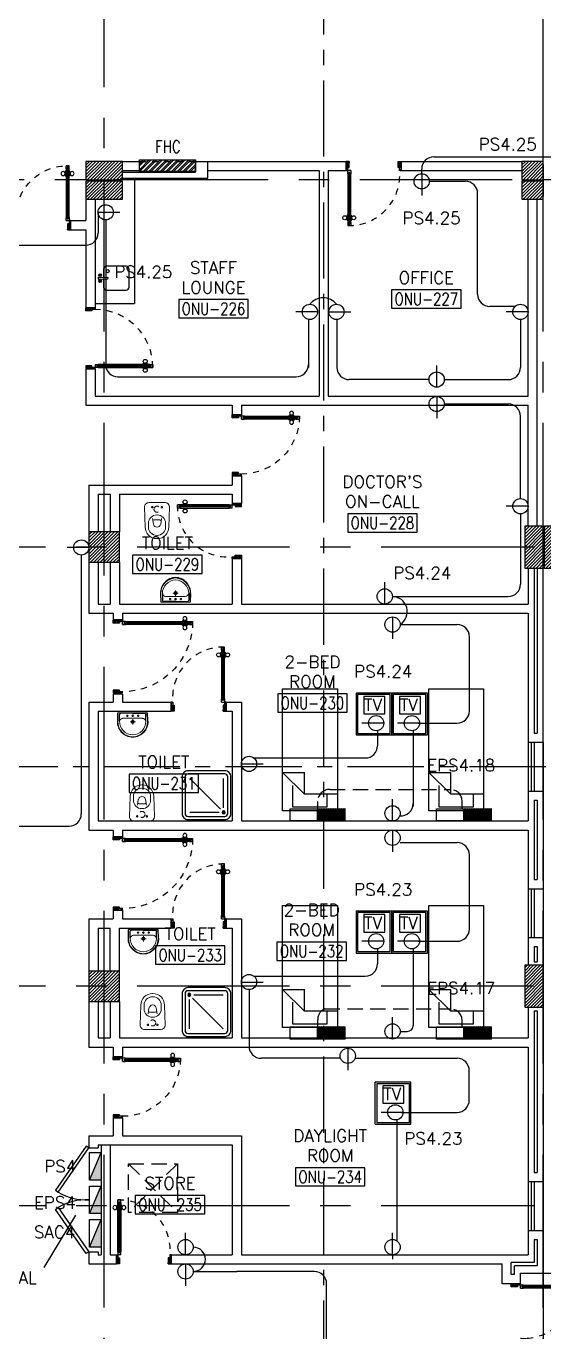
# Model space of a CAD drawing. Extents: x 0 to 93, y -1.5 to 78.
# Drawn here: x 31.95 to 40.44, y 14.14 to 35.54 of the extents above; entities that cross this region are included whole.
import ezdxf
from ezdxf.enums import TextEntityAlignment as Align

# ---------------------------------------------------------------- set-up
doc = ezdxf.new("R2010")
doc.units = 0
doc.header["$MEASUREMENT"] = 0
for name, pattern in [('CENTER', [2, 1.25, -0.25, 0.25, -0.25]), ('CENTERX2', [4, 2.5, -0.5, 0.5, -0.5]), ('DASHED', [0.75, 0.5, -0.25]), ('HIDDEN', [0.375, 0.25, -0.125]), ('HIDDEN2', [0.1875, 0.125, -0.0625])]:
    doc.linetypes.add(name, pattern=pattern)
doc.layers.get('0').update_dxf_attribs({"color": 11, "linetype": 'CONTINUOUS'})
for name, color, linetype in [('AXES', 11, 'CENTERX2'), ('AXES1', 11, 'CENTER'), ('COL', 11, 'CONTINUOUS'), ('DOOR', 11, 'CONTINUOUS'), ('E-CLINE', 4, 'CONTINUOUS'), ('E-HLINE', 4, 'HIDDEN'), ('E-PANELBX', 3, 'CONTINUOUS'), ('E-SOCKETS', 4, 'CONTINUOUS'), ('E-TEXT', 4, 'CONTINUOUS'), ('EJ', 11, 'CONTINUOUS'), ('FHC', 11, 'CONTINUOUS'), ('FIX', 11, 'CONTINUOUS'), ('FUR', 11, 'CONTINUOUS'), ('HAT', 11, 'CONTINUOUS'), ('INSUL', 11, 'CONTINUOUS'), ('ME-FIX', 11, 'CONTINUOUS'), ('RM-BOX', 11, 'CONTINUOUS'), ('RM-NAME', 11, 'CONTINUOUS'), ('RM-NO', 11, 'CONTINUOUS'), ('ROOF', 11, 'CONTINUOUS'), ('SHAFT', 11, 'CONTINUOUS'), ('WALL', 11, 'CONTINUOUS'), ('WIN', 11, 'CONTINUOUS')]:
    doc.layers.add(name, color=color, linetype=linetype)
doc.styles.add('ROMANS', font='ROMANS.shx', dxfattribs={"width": 0.6})

# ---------------------------------------------------------------- blocks, each defined once
blk = doc.blocks.new('D1000')
at = {"layer": 'DOOR', "color": 7, "linetype": 'ByBlock'}
for p, q in [((0, 0), (-150, 0)), ((-150, 0), (-150, -25)), ((-150, 0), (0, 0)), ((0, -50), (-114, 0)), ((0, -50), (-40, 0)), ((0, -50), (0, 0)), ((-1050, -25), (-1100, -25)), ((-1100, -75), (-1100, -25)), ((-1100, -25), (-1100, -75)), ((-1050, -75), (-1100, -75)), ((-1050, -42), (-1070, -42)), ((-1070, -42), (-1070, -58)), ((-1050, -58), (-1070, -58)), ((-1050, -25), (-1050, -42)), ((-1050, -58), (-1050, -75)), ((-928, -18), (-1018, -18)), ((-1018, -25), (-1018, -18)), ((-1018, -75), (-1018, -82)), ((-928, -82), (-1018, -82)), ((-1005, -9), (-940, -9)), ((-1005, -18), (-1005, -9)), ((-1005, -18), (-940, -18)), ((-1005, -82), (-940, -82)), ((-1005, -82), (-1005, -91)), ((-1005, -91), (-940, -91)), ((-940, -18), (-940, -9)), ((-940, -82), (-940, -91)), ((-928, -25), (-928, -18)), ((-928, -75), (-928, -82)), ((-200, -42), (-200, -25)), ((-200, -25), (-150, -25)), ((-180, -42), (-200, -42)), ((-200, -75), (-200, -58)), ((-200, -58), (-180, -58)), ((-150, -75), (-200, -75)), ((-180, -58), (-180, -42)), ((-150, -75), (-150, -25)), ((-150, -25), (-100, -25)), ((-100, -25), (-100, -50)), ((0, -50), (-100, -37)), ((-100, -50), (0, -50)), ((-150, -975), (-100, -975)), ((-150, -1000), (-150, -975)), ((-150, -1000), (0, -1000)), ((0, -1000), (-150, -1000)), ((0, -950), (-114, -1000)), ((-100, -975), (-100, -950)), ((0, -950), (-100, -963)), ((-100, -950), (0, -950)), ((0, -950), (-40, -1000)), ((0, -950), (0, -1000))]:
    blk.add_line(p, q, dxfattribs=at)
at = {"layer": 'DOOR', "linetype": 'ByBlock'}
for p, q in [((-200, -25), (-1050, -25)), ((-200, -42), (-1050, -42)), ((-200, -58), (-1050, -58)), ((-1050, -75), (-200, -75))]:
    blk.add_line(p, q, dxfattribs=at)
at = {"layer": 'DOOR', "color": 7, "linetype": 'ByBlock'}
for centre in [(-973, 23), (-973, -124)]:
    blk.add_circle(centre, 32.4, dxfattribs=at)
for centre, radius, start, end in [((0, -50), 134, 158.1598, 169.28), ((0, -50), 74.4, 137.7764, 180), ((0, -50), 54.4, 113.2074, 180), ((0, -50), 154, 161.1053, 166.2858), ((0, -50), 114, 154.0838, 167.3774), ((0, -50), 94.4, 148.0182, 180), ((0, -50), 34.4, 90, 180), ((0, -50), 14.4, 90, 180), ((0, -950), 154, 193.7142, 198.8947), ((0, -950), 134, 190.72, 201.8402), ((0, -950), 94.4, 180, 211.9818), ((0, -950), 74.4, 180, 222.2236), ((0, -950), 54.4, 180, 246.7926), ((0, -950), 34.4, 180, 270), ((0, -950), 14.4, 180, 270)]:
    blk.add_arc(centre, radius, start, end, dxfattribs=at)
at = {"layer": 'DOOR', "linetype": 'HIDDEN', "ltscale": 0.5}
blk.add_arc((-149, -24), 951, 180.0434, 269.9667, dxfattribs=at)
blk = doc.blocks.new('WC1')
at = {"layer": 'FIX', "lineweight": 20}
for p, q in [((-727, 5), (-727, -5)), ((-674, 5), (-674, -5)), ((-534, 24), (-540, 0)), ((-540, 0), (-534, -24)), ((-210, 204), (-538, 194)), ((-475, 141), (-538, 141)), ((-395, 76), (-490, 60)), ((-339, 5), (-339, -5)), ((-137, 0), (-137, 131)), ((-137, -131), (-137, 0)), ((-538, -141), (-475, -141)), ((-538, -194), (-210, -204)), ((-490, -60), (-395, -76)), ((-213, -204), (-210, -204))]:
    blk.add_line(p, q, dxfattribs=at)
at = {"layer": 'FIX', "linetype": 'Continuous', "lineweight": 20}
blk.add_line((-420, -47), (-420, 45), dxfattribs=at)
at = {"layer": 'FIX', "linetype": 'HIDDEN2', "lineweight": 20, "ltscale": 0.3}
blk.add_circle((-245, 0), 49.8, dxfattribs=at)
at = {"layer": 'FIX', "linetype": 'HIDDEN', "lineweight": 20, "ltscale": 0.05}
for centre in [(-213, 78), (-213, -77)]:
    blk.add_circle(centre, 11.6, dxfattribs=at)
at = {"layer": 'FIX', "lineweight": 20}
for centre, radius, start, end in [((-538, 5), 189, 90, 180), ((-538, 5), 136, 90, 180), ((-473, -7), 68.2, 128.9242, 152.8468), ((-464, -18), 82, 108.496, 128.9242), ((-475, 5), 136, 360, 90), ((-210, 131), 73, 360, 90), ((-538, -5), 189, 180, 270), ((-538, -5), 136, 180, 270), ((-473, 7), 68.2, 207.1532, 231.0758), ((-464, 18), 82, 231.0758, 251.504), ((-475, -5), 136, 270, 0), ((-210, -131), 73, 270, 0)]:
    blk.add_arc(centre, radius, start, end, dxfattribs=at)
at = {"layer": 'FIX', "linetype": 'Continuous', "lineweight": 20}
for centre, start, end in [((-443, 46), 357.6662, 91.6121), ((-442, -46), 268.3879, 2.3338)]:
    blk.add_arc(centre, 22.3, start, end, dxfattribs=at)
blk = doc.blocks.new('LAV1')
at = {"layer": 'FIX', "linetype": 'DASHED', "lineweight": 20, "ltscale": 0.05}
for p, q in [((0, 170), (0, 270)), ((0, 170), (0, 270)), ((50, 220), (-50, 220))]:
    blk.add_line(p, q, dxfattribs=at)
at = {"layer": 'FIX', "linetype": 'ByBlock', "ltscale": 0.3}
for p, q in [((-280, 210), (-275, 50)), ((-245, 210), (-245, 85)), ((0, 60), (-220, 60)), ((0, 60), (220, 60)), ((245, 210), (245, 85)), ((280, 210), (275, 50))]:
    blk.add_line(p, q, dxfattribs=at)
at = {"layer": 'FIX', "linetype": 'Continuous', "lineweight": 20}
for p, q in [((-275, 210), (-275, 50)), ((0, 50), (-275, 50)), ((0, 50), (-252, 50)), ((0, 155), (-181, 155)), ((0, 155), (181, 155)), ((0, 50), (275, 50)), ((0, 50), (252, 50)), ((275, 210), (275, 50))]:
    blk.add_line(p, q, dxfattribs=at)
at = {"layer": 'FIX', "lineweight": 20}
for p, q in [((16, 107), (-15, 107)), ((0, 92), (0, 123))]:
    blk.add_line(p, q, dxfattribs=at)
for centre, radius in [((0, 220), 29.5), ((0, 220), 22.5), ((0, 107), 15.5)]:
    blk.add_circle(centre, radius, dxfattribs=at)
at = {"layer": 'FIX', "linetype": 'HIDDEN', "lineweight": 20, "ltscale": 0.05}
for centre in [(-100, 107), (100, 107)]:
    blk.add_circle(centre, 12.4, dxfattribs=at)
at = {"layer": 'FIX', "linetype": 'ByBlock', "ltscale": 0.3}
for centre, radius, start, end in [((7, 220), 287, 91.3776, 182.0064), ((-7, 220), 287, 357.9936, 88.6224), ((-220, 85), 24.9, 179.7021, 269.9486), ((220, 85), 24.9, 270.0514, 0.2979)]:
    blk.add_arc(centre, radius, start, end, dxfattribs=at)
at = {"layer": 'FIX', "linetype": 'Continuous', "lineweight": 20}
for centre, radius, start, end in [((8, 217), 283, 91.6988, 181.351), ((-8, 217), 283, 358.649, 88.3012), ((8, 212), 253, 91.7328, 180.4884), ((-8, 212), 253, 359.5116, 88.2672), ((-179, 222), 66.9, 190.2006, 268.0786), ((179, 222), 66.9, 271.9214, 349.7994)]:
    blk.add_arc(centre, radius, start, end, dxfattribs=at)
blk = doc.blocks.new('SHR1')
at = {"layer": 'FIX'}
for p, q in [((-196, 196), (-700, 700)), ((-143, 218), (-143, 700)), ((-218, 143), (-700, 143))]:
    blk.add_line(p, q, dxfattribs=at)
for points in [[(-825, 125), (-825, 725, -0.414214), (-725, 825), (-125, 825, -0.414214), (-25, 725), (-25, 125, -0.414214), (-125, 25), (-725, 25, -0.414214)], [(-775, 125), (-775, 725, -0.414214), (-725, 775), (-125, 775, -0.414214), (-75, 725), (-75, 125, -0.414214), (-125, 75), (-725, 75, -0.414214)]]:
    blk.add_lwpolyline(points, format="xyb", close=True, dxfattribs=at)
for radius in [25, 15]:
    blk.add_circle((-143, 143), radius, dxfattribs=at)
blk = doc.blocks.new('C11')
at = {"layer": 'HAT'}
h = blk.add_hatch(dxfattribs=at)
h.set_pattern_fill('ANSI31', color=256, scale=300, style=0)
h.set_pattern_definition([(45, (-248556.182, -75061.005), (-26.5165043, 26.5165043), [])])
h.paths.add_polyline_path([(300, 700), (0, 700), (0, 350), (300, 350)])
h.paths.add_polyline_path([(300, 350), (0, 350), (0, 0), (300, 0)])
at = {"layer": 'COL'}
blk.add_lwpolyline([(300, 700), (300, 0), (0, 0), (0, 700)], close=True, dxfattribs=at)
blk = doc.blocks.new('C11D')
at = {"layer": 'COL', "linetype": 'ByBlock'}
for p in [(-320, 0), (0, 0)]:
    blk.add_blockref('C11', p, dxfattribs=at)
blk = doc.blocks.new('C7')
at = {"layer": 'HAT'}
h = blk.add_hatch(dxfattribs=at)
h.set_pattern_fill('ANSI31', color=256, scale=300, style=0)
h.set_pattern_definition([(45, (-248876.182, -51411.005), (-26.5165043, 26.5165043), [])])
h.paths.add_polyline_path([(350, 300), (250, 300), (0, 300), (0, 0), (350, 0)])
at = {"layer": 'COL'}
blk.add_lwpolyline([(0, 300), (0, 0), (350, 0), (350, 300)], close=True, dxfattribs=at)
blk = doc.blocks.new('C5')
at = {"layer": 'HAT', "linetype": 'ByBlock'}
h = blk.add_hatch(dxfattribs=at)
h.set_pattern_fill('ANSI31', color=256, scale=300, style=0)
h.set_pattern_definition([(45, (-223356.182, -51411.005), (-26.516504, 26.516504), [])])
h.paths.add_polyline_path([(300, 300), (0, 300), (0, 0), (300, 0)])
h.paths.add_polyline_path([(600, 300), (300, 300), (300, 0), (600, 0)])
at = {"layer": 'COL'}
blk.add_lwpolyline([(600, 300), (0, 300), (0, 0), (600, 0)], close=True, dxfattribs=at)
blk = doc.blocks.new('RM1')
at = {"layer": 'RM-BOX'}
blk.add_lwpolyline([(570, -200), (-570, -200), (-570, -500), (570, -500)], close=True, dxfattribs=at)
at = {"layer": 'RM-NAME', "style": 'ROMANS'}
for tag, p in [('ROOMNAME1', (0, 324)), ('ROOMNAME2', (0, 0))]:
    blk.add_attdef(tag, text='', height=200, dxfattribs=at).set_placement(p, align=Align.MIDDLE)
at = {"layer": 'RM-NO', "style": 'ROMANS', "width": 0.8}
blk.add_attdef('ROOMNO', text='', height=200, dxfattribs=at).set_placement((0, -350), align=Align.MIDDLE)
blk = doc.blocks.new('DOOR90')
at = {"layer": 'DOOR', "linetype": 'ByBlock'}
for p, q in [((0, 0), (-150, 0)), ((-200, -25), (-1000, -25)), ((-200, -42), (-1000, -42)), ((-200, -58), (-1000, -58)), ((-1000, -75), (-200, -75))]:
    blk.add_line(p, q, dxfattribs=at)
at = {"layer": 'DOOR', "color": 0, "linetype": 'ByBlock'}
for p, q in [((-150, 0), (-150, -25)), ((-150, 0), (0, 0)), ((0, -50), (0, 0)), ((-1050, -25), (-1050, -75)), ((-1050, -75), (-1050, -25)), ((-1000, -25), (-1050, -25)), ((-1000, -75), (-1050, -75)), ((-1020, -42), (-1020, -58)), ((-1000, -42), (-1020, -42)), ((-1000, -58), (-1020, -58)), ((-1000, -25), (-1000, -42)), ((-1000, -58), (-1000, -75)), ((-968, -25), (-968, -18)), ((-878, -18), (-968, -18)), ((-968, -75), (-968, -82)), ((-878, -82), (-968, -82)), ((-955, -18), (-955, -9)), ((-955, -9), (-890, -9)), ((-955, -18), (-890, -18)), ((-955, -82), (-955, -91)), ((-955, -82), (-890, -82)), ((-955, -91), (-890, -91)), ((-890, -18), (-890, -9)), ((-890, -82), (-890, -91)), ((-878, -25), (-878, -18)), ((-878, -75), (-878, -82)), ((-200, -42), (-200, -25)), ((-200, -25), (-150, -25)), ((-180, -42), (-200, -42)), ((-200, -75), (-200, -58)), ((-200, -58), (-180, -58)), ((-150, -75), (-200, -75)), ((-180, -58), (-180, -42)), ((-150, -75), (-150, -25)), ((-150, -25), (-100, -25)), ((-100, -25), (-100, -50)), ((-100, -50), (0, -50)), ((-100, -850), (0, -850)), ((-100, -875), (-100, -850)), ((0, -850), (0, -900)), ((-150, -900), (-150, -875)), ((-150, -875), (-100, -875)), ((0, -900), (-150, -900)), ((-150, -900), (0, -900))]:
    blk.add_line(p, q, dxfattribs=at)
at = {"layer": 'DOOR', "color": 9, "linetype": 'ByBlock'}
for p, q in [((0, -50), (-114, 0)), ((0, -50), (-40, 0)), ((0, -50), (-100, -37)), ((0, -850), (-114, -900)), ((0, -850), (-100, -863)), ((0, -850), (-40, -900))]:
    blk.add_line(p, q, dxfattribs=at)
at = {"layer": 'DOOR', "color": 0, "linetype": 'ByBlock'}
for centre in [(-923, 24), (-923, -124)]:
    blk.add_circle(centre, 32.4, dxfattribs=at)
at = {"layer": 'DOOR', "color": 9, "linetype": 'ByBlock'}
for centre, radius, start, end in [((0, -50), 74.4, 137.7764, 180), ((0, -50), 54.4, 113.2074, 180), ((0, -50), 154, 161.1053, 166.2858), ((0, -50), 134, 158.1598, 169.28), ((0, -50), 114, 154.0838, 167.3774), ((0, -50), 94.4, 148.0182, 180), ((0, -50), 34.4, 90, 180), ((0, -50), 14.4, 90, 180), ((0, -850), 94.4, 180, 211.9818), ((0, -850), 74.4, 180, 222.2236), ((0, -850), 54.4, 180, 246.7926), ((0, -850), 34.4, 180, 270), ((0, -850), 14.4, 180, 270), ((0, -850), 154, 193.7142, 198.8947), ((0, -850), 134, 190.72, 201.8402)]:
    blk.add_arc(centre, radius, start, end, dxfattribs=at)
at = {"layer": 'DOOR', "linetype": 'HIDDEN', "ltscale": 0.5}
blk.add_arc((-222, -50), 828, 178.2701, 275.003, dxfattribs=at)
blk = doc.blocks.new('AH20A')
at = {"layer": 'FUR'}
for p, q in [((0, 0.5), (0, -0.5)), ((1, 0.5), (0, 0.5)), ((0.136, 0.5), (0.136, -0.099)), ((1, -0.5), (1, 0.5)), ((0.136, 0.311), (0.028, 0.311)), ((0.028, 0.311), (0.028, -0.309)), ((0.136, -0.099), (0.313, -0.5)), ((0.136, -0.099), (0.313, -0.099)), ((0.313, -0.5), (0.313, -0.099)), ((0.028, -0.309), (0.208, -0.309)), ((0, -0.5), (1, -0.5))]:
    blk.add_line(p, q, dxfattribs=at)
blk = doc.blocks.new('DOOR100')
at = {"layer": 'DOOR', "color": 0, "linetype": 'ByBlock'}
for p, q in [((-76, 1251), (-76, 1301)), ((-76, 1301), (-26, 1301)), ((-26, 1301), (-76, 1301)), ((-26, 1251), (-26, 1301)), ((-92, 1206), (-92, 1141)), ((-83, 1206), (-92, 1206)), ((-83, 1141), (-92, 1141)), ((-83, 1129), (-83, 1219)), ((-76, 1219), (-83, 1219)), ((-83, 1206), (-83, 1141)), ((-76, 1129), (-83, 1129)), ((-59, 1251), (-76, 1251)), ((-59, 1251), (-59, 1271)), ((-43, 1271), (-59, 1271)), ((-43, 1251), (-43, 1271)), ((-26, 1251), (-43, 1251)), ((-26, 1219), (-19, 1219)), ((-26, 1129), (-19, 1129)), ((-19, 1129), (-19, 1219)), ((-19, 1206), (-19, 1141)), ((-19, 1206), (-10, 1206)), ((-19, 1141), (-10, 1141)), ((-10, 1206), (-10, 1141)), ((-1201, 0), (-1201, 150)), ((-1201, 150), (-1176, 150)), ((-1201, 150), (-1201, 0)), ((-1151, 0), (-1201, 0)), ((-1176, 150), (-1176, 100)), ((-1176, 100), (-1151, 100)), ((-1151, 100), (-1151, 0)), ((-76, 200), (-59, 200)), ((-76, 150), (-76, 200)), ((-76, 150), (-26, 150)), ((-59, 200), (-59, 180)), ((-59, 180), (-43, 180)), ((-51, 100), (-51, 0)), ((-26, 100), (-51, 100)), ((-51, 0), (-1, 0)), ((-43, 200), (-26, 200)), ((-43, 180), (-43, 200)), ((-26, 200), (-26, 150)), ((-1, 150), (-26, 150)), ((-26, 150), (-26, 100)), ((-1, 150), (-1, 0))]:
    blk.add_line(p, q, dxfattribs=at)
at = {"layer": 'DOOR', "linetype": 'ByBlock'}
for p, q in [((-76, 1251), (-76, 200)), ((-59, 200), (-59, 1251)), ((-43, 200), (-43, 1251)), ((-26, 200), (-26, 1251))]:
    blk.add_line(p, q, dxfattribs=at)
at = {"layer": 'DOOR', "color": 9, "linetype": 'ByBlock'}
for p, q in [((-1151, 0), (-1201, 114)), ((-1151, 0), (-1201, 40)), ((-1151, 0), (-1164, 100)), ((-51, 0), (-1, 114)), ((-51, 0), (-38, 100)), ((-51, 0), (-1, 40))]:
    blk.add_line(p, q, dxfattribs=at)
at = {"layer": 'DOOR', "color": 0, "linetype": 'ByBlock'}
for centre in [(-125, 1174), (22, 1174)]:
    blk.add_circle(centre, 32.4, dxfattribs=at)
at = {"layer": 'DOOR', "linetype": 'HIDDEN', "ltscale": 0.5}
blk.add_arc((-27, 152), 1149, 89.961, 180.0931, dxfattribs=at)
at = {"layer": 'DOOR', "color": 9, "linetype": 'ByBlock'}
for centre, radius, start, end in [((-1151, 0), 154, 103.7142, 108.8947), ((-1151, 0), 134, 100.72, 111.8402), ((-1151, 0), 94.4, 90, 121.9818), ((-1151, 0), 74.4, 90, 132.2236), ((-1151, 0), 54.4, 90, 156.7926), ((-1151, 0), 34.4, 90, 180), ((-1151, 0), 14.4, 90, 180), ((-51, 0), 94.4, 58.0182, 90), ((-51, 0), 74.4, 47.7764, 90), ((-51, 0), 54.4, 23.2074, 90), ((-51, 0), 34.4, 0, 90), ((-51, 0), 14.4, 0, 90), ((-51, 0), 134, 68.1598, 79.28), ((-51, 0), 114, 64.0838, 77.3774), ((-51, 0), 154, 71.1053, 76.2858)]:
    blk.add_arc(centre, radius, start, end, dxfattribs=at)
blk = doc.blocks.new('A$C272A55A0')
at = {"layer": 'DOOR', "color": 0, "linetype": 'ByBlock'}
for p, q in [((0, 900), (0, 1050)), ((50, 1050), (0, 1050)), ((0, 900), (25, 900)), ((25, 950), (50, 950)), ((25, 900), (25, 950)), ((75, 900), (25, 900)), ((25, 850), (25, 900)), ((58, 870), (42, 870)), ((42, 870), (42, 850)), ((50, 950), (50, 1050)), ((58, 850), (58, 870)), ((75, 900), (75, 850)), ((1725, 900), (1775, 900)), ((1725, 900), (1725, 850)), ((1742, 870), (1758, 870)), ((1742, 850), (1742, 870)), ((1750, 950), (1750, 1050)), ((1750, 1050), (1800, 1050)), ((1775, 950), (1750, 950)), ((1758, 870), (1758, 850)), ((1775, 900), (1775, 950)), ((1800, 900), (1775, 900)), ((1775, 850), (1775, 900)), ((1800, 1050), (1800, 900)), ((42, 850), (25, 850)), ((75, 850), (58, 850)), ((1725, 850), (1742, 850)), ((1758, 850), (1775, 850)), ((25, 50), (42, 50)), ((25, 50), (25, 0)), ((25, 0), (75, 0)), ((75, 0), (25, 0)), ((42, 50), (42, 30)), ((42, 30), (58, 30)), ((58, 50), (75, 50)), ((58, 50), (58, 30)), ((75, 50), (75, 0)), ((1718, 160), (1709, 160)), ((1709, 95), (1709, 160)), ((1718, 95), (1709, 95)), ((1725, 173), (1718, 173)), ((1718, 173), (1718, 83)), ((1718, 95), (1718, 160)), ((1725, 83), (1718, 83)), ((1742, 50), (1725, 50)), ((1725, 50), (1725, 0)), ((1775, 0), (1725, 0)), ((1725, 0), (1775, 0)), ((1742, 50), (1742, 30)), ((1758, 30), (1742, 30)), ((1775, 50), (1758, 50)), ((1758, 50), (1758, 30)), ((1775, 173), (1782, 173)), ((1775, 83), (1782, 83)), ((1775, 50), (1775, 0)), ((1782, 173), (1782, 83)), ((1782, 160), (1791, 160)), ((1782, 95), (1782, 160)), ((1782, 95), (1791, 95)), ((1791, 95), (1791, 160))]:
    blk.add_line(p, q, dxfattribs=at)
at = {"layer": 'DOOR', "color": 9, "linetype": 'ByBlock'}
for p, q in [((50, 1050), (0, 1010)), ((50, 1050), (0, 937)), ((50, 1050), (37, 950)), ((1750, 1050), (1800, 1010)), ((1750, 1050), (1800, 937)), ((1750, 1050), (1763, 950))]:
    blk.add_line(p, q, dxfattribs=at)
at = {"layer": 'DOOR', "linetype": 'ByBlock'}
for p, q in [((25, 850), (25, 50)), ((42, 850), (42, 50)), ((58, 850), (58, 50)), ((75, 50), (75, 850)), ((1725, 50), (1725, 850)), ((1742, 850), (1742, 50)), ((1758, 850), (1758, 50)), ((1775, 850), (1775, 50))]:
    blk.add_line(p, q, dxfattribs=at)
at = {"layer": 'DOOR', "color": 0, "linetype": 'ByBlock'}
for centre in [(1676, 128), (1824, 128)]:
    blk.add_circle(centre, 32.4, dxfattribs=at)
at = {"layer": 'DOOR', "color": 9, "linetype": 'ByBlock'}
for centre, radius, start, end in [((50, 1050), 54.4, 203.2074, 270), ((50, 1050), 74.4, 227.7764, 270), ((50, 1050), 94.4, 238.0182, 270), ((50, 1050), 114, 244.0838, 257.3774), ((50, 1050), 134, 248.1598, 259.28), ((50, 1050), 154, 251.1053, 256.2858), ((50, 1050), 34.4, 180, 270), ((50, 1050), 14.4, 180, 270), ((1750, 1050), 14.4, 270, 0), ((1750, 1050), 34.4, 270, 0), ((1750, 1050), 54.4, 270, 336.7926), ((1750, 1050), 74.4, 270, 312.2236), ((1750, 1050), 94.4, 270, 301.9818), ((1750, 1050), 114, 282.6226, 295.9162), ((1750, 1050), 134, 280.72, 291.8402), ((1750, 1050), 154, 283.7142, 288.8947)]:
    blk.add_arc(centre, radius, start, end, dxfattribs=at)
at = {"layer": 'DOOR', "linetype": 'HIDDEN', "ltscale": 0.5}
for centre, start, end in [((50, 851), 268.3174, 3.2965), ((1750, 851), 176.7035, 271.6826)]:
    blk.add_arc(centre, 851, start, end, dxfattribs=at)
at = {"layer": 'WALL', "linetype": 'ByBlock'}
blk.add_line((1800, 900), (1800, 1050), dxfattribs=at)
blk = doc.blocks.new('COL50')
at = {"layer": 'COL'}
blk.add_lwpolyline([(-250, 250), (-250, -250), (250, -250), (250, 250)], close=True, dxfattribs=at)
blk = doc.blocks.new('*X32')
at = {"color": 0}
for p, q in [((203889, 139878), (204361, 140350)), ((203889, 139931), (204308, 140350)), ((203889, 139984), (204255, 140350)), ((203889, 140037), (204201, 140350)), ((203889, 140090), (204148, 140350)), ((203889, 140143), (204095, 140350)), ((203889, 140196), (204042, 140350)), ((203889, 140249), (203989, 140350)), ((203889, 140302), (203936, 140350)), ((203914, 139850), (204389, 140325)), ((203967, 139850), (204389, 140272)), ((204020, 139850), (204389, 140219)), ((204073, 139850), (204389, 140166)), ((204126, 139850), (204389, 140113)), ((204179, 139850), (204389, 140060)), ((204232, 139850), (204389, 140006)), ((204285, 139850), (204389, 139953)), ((204338, 139850), (204389, 139900))]:
    blk.add_line(p, q, dxfattribs=at)
blk = doc.blocks.new('*X29')
at = {"color": 0}
for p, q in [((203889, 132665), (204373, 133150)), ((203889, 132718), (204320, 133150)), ((203889, 132771), (204267, 133150)), ((203889, 132824), (204214, 133150)), ((203889, 132877), (204161, 133150)), ((203889, 132930), (204108, 133150)), ((203889, 132983), (204055, 133150)), ((203889, 133036), (204002, 133150)), ((203889, 133089), (203949, 133150)), ((203889, 133143), (203896, 133150)), ((203926, 132650), (204389, 133112)), ((203979, 132650), (204389, 133059)), ((204032, 132650), (204389, 133006)), ((204085, 132650), (204389, 132953)), ((204138, 132650), (204389, 132900)), ((204191, 132650), (204389, 132847)), ((204244, 132650), (204389, 132794)), ((204297, 132650), (204389, 132741)), ((204350, 132650), (204389, 132688))]:
    blk.add_line(p, q, dxfattribs=at)
blk = doc.blocks.new('BHU')
at = {"color": 8}
for p, q in [((0, -311), (145, 1)), ((0, -340), (159, 1)), ((0, -370), (173, 1)), ((0, -399), (187, 1)), ((0, -281), (132, 1)), ((0, -251), (118, 1)), ((0, -15), (7, 1)), ((0, -44), (21, 1)), ((0, -74), (35, 1)), ((0, -104), (49, 1)), ((0, -133), (63, 1)), ((0, -163), (76, 1)), ((0, -192), (90, 1)), ((0, -222), (104, 1)), ((0, -429), (199, -1)), ((4, -450), (199, -31)), ((18, -450), (199, -61)), ((32, -450), (199, -90)), ((45, -450), (199, -120)), ((59, -450), (199, -149)), ((73, -450), (199, -179)), ((87, -450), (199, -208)), ((101, -450), (199, -238)), ((114, -450), (199, -268)), ((128, -450), (199, -297)), ((142, -450), (199, -327)), ((156, -450), (199, -356)), ((169, -450), (199, -386)), ((183, -450), (199, -416)), ((197, -450), (199, -445))]:
    blk.add_line(p, q, dxfattribs=at)
at = {"layer": 'E-SOCKETS'}
for p, q in [((0, 450), (199, 450)), ((0, -450), (0, 450)), ((199, 450), (199, -450))]:
    blk.add_line(p, q, dxfattribs=at)
at = {"layer": 'E-SOCKETS', "color": 4}
for p, q in [((0, 1), (199, 1)), ((0, -450), (199, -450))]:
    blk.add_line(p, q, dxfattribs=at)
blk = doc.blocks.new('E-PBX')
at = {"layer": 'E-PANELBX'}
h = blk.add_hatch(color=256, dxfattribs=at)
h.paths.add_polyline_path([(34, 190), (-225, 190), (34, 81)])
h.paths.add_polyline_path([(225, 190), (34, 190), (34, 81), (225, 0)])
blk.add_line((225, 0), (-225, 190), dxfattribs=at)
blk.add_lwpolyline([(-225, 190), (225, 190), (225, 0), (-225, 0)], close=True, dxfattribs=at)

msp = doc.modelspace()

# ---------------------------------------------------------------- hatches: boundary and pattern name
at = {"layer": 'FHC', "linetype": 'ByBlock', "ltscale": 0.3}
h = msp.add_hatch(dxfattribs=at)
h.set_pattern_fill('ANSI32', color=11, scale=0.175, style=0)
h.set_pattern_definition([(45, (-198.38453, 2.103995), (-0.046403883, 0.046403883), []), (45, (-198.353594, 2.103995), (-0.046403883, 0.046403883), [])])
h.paths.add_polyline_path([(34.7317, 33.155), (34.7317, 33.345), (33.8117, 33.345), (33.8117, 33.155)])
h.paths.add_polyline_path([(33.599, 32.7339), (33.599, 33.1547), (33.8615, 33.1547), (33.8615, 32.7339)], flags=9)

# ---------------------------------------------------------------- linework, layer by layer
at = {"layer": 'AXES'}
for p, q in [((33.2317, -1.4643), (33.2317, 77.3484)), ((40.4317, -1.4643), (40.4317, 76.9984)), ((91.9217, 33.02), (24.2317, 33.02)), ((92.2717, 27), (24.2317, 27)), ((92.2717, 19.8), (24.2317, 19.8)), ((92.2717, 16.2), (24.2317, 16.2))]:
    msp.add_line(p, q, dxfattribs=at)
at = {"layer": 'AXES1'}
for p, q in [((36.8317, 5.4), (36.8317, 64.22)), ((82.4717, 23.4), (24.2317, 23.4))]:
    msp.add_line(p, q, dxfattribs=at)
at = {"layer": 'COL', "linetype": 'ByBlock'}
msp.add_line((40.4317, 33.27), (40.4317, 32.75), dxfattribs=at)
at = {"layer": 'E-CLINE', "color": 4, "linetype": 'ByBlock'}
for p, q in [((38.6374, 33.395), (41.003, 33.395)), ((38.5624, 32.995), (39.1551, 32.995)), ((40.0567, 30.729), (40.0567, 29.945)), ((40.0567, 27.5432), (40.0567, 26.39)), ((32.8567, 26.8674), (32.8567, 22.625)), ((38.085, 25.73), (39.0191, 25.73)), ((39.2191, 24.3136), (39.2191, 25.53)), ((35.6848, 23.5425), (37.513, 23.5425)), ((38.085, 22.155), (39.0191, 22.155)), ((39.2191, 20.7386), (39.2191, 21.955)), ((35.6848, 19.9675), (37.513, 19.9675)), ((35.6067, 19.745), (35.6067, 18.82)), ((38.085, 19.06), (38.1989, 19.06)), ((37.1009, 18.62), (35.8067, 18.62)), ((37.3509, 18.62), (39.0179, 18.62)), ((34.6913, 15.125), (35.4067, 15.125)), ((36.6786, 15.125), (35.4067, 15.125))]:
    msp.add_line(p, q, dxfattribs=at)
at = {"layer": 'E-CLINE', "color": 4}
for p, q in [((38.4374, 33.12), (38.4374, 33.195)), ((39.3551, 31.1426), (39.3551, 32.795)), ((33.2567, 32.3618), (33.2567, 29.991)), ((39.9685, 30.9426), (39.5551, 30.9426)), ((36.5794, 30.729), (36.5794, 29.945)), ((37.0488, 30.729), (37.0488, 29.945)), ((33.4567, 29.791), (36.3794, 29.791)), ((38.5583, 29.745), (37.2488, 29.745)), ((38.8083, 29.745), (39.8567, 29.745)), ((37.9567, 26.19), (39.8567, 26.19)), ((37.713, 23.9906), (37.713, 23.7425)), ((38.2989, 23.9906), (38.2989, 22.755)), ((38.3789, 24.1136), (39.0191, 24.1136)), ((37.713, 20.4156), (37.713, 20.1675)), ((38.2989, 20.4156), (38.2989, 19.16)), ((38.3789, 20.5386), (39.0191, 20.5386)), ((39.2179, 17.9341), (39.2179, 18.42)), ((38.0277, 17.611), (38.0277, 15.6301)), ((38.1077, 17.7341), (39.0179, 17.7341)), ((37.96, 15.4), (37.96, 15.325))]:
    msp.add_line(p, q, dxfattribs=at)
at = {"layer": 'E-CLINE', "color": 4, "linetype": 'Continuous'}
for p, q in [((33.1317, 32.4868), (33.1317, 32.1475)), ((30.3815, 31.9475), (32.9317, 31.9475)), ((38.8083, 29.345), (39.8567, 29.345)), ((40.0567, 27.7932), (40.0567, 29.145)), ((31.1067, 22.425), (32.6567, 22.425)), ((36.8786, 9.2516), (36.8786, 14.925))]:
    msp.add_line(p, q, dxfattribs=at)
for centre, radius, start, end in [((38.6374, 33.195), 0.2, 90, 180), ((32.9317, 32.1475), 0.2, 270, 0), ((36.8225, 30.8072), 0.2772, 38.29301, 141.70699), ((39.8567, 29.145), 0.2, 0, 90), ((37.9512, 25.9406), 0.2495, 302.41926, 88.75409), ((32.6567, 22.625), 0.2, 270, 0), ((34.6913, 15.325), 0.2, 270, 90), ((36.6786, 14.925), 0.2, 0, 90)]:
    msp.add_arc(centre, radius, start, end, dxfattribs=at)
at = {"layer": 'E-CLINE', "color": 4}
for centre, start, end in [((39.1551, 32.795), 0, 90), ((39.5551, 31.1426), 180, 270), ((33.4567, 29.991), 180, 270), ((36.3794, 29.991), 270, 0), ((37.2488, 29.945), 180, 270), ((39.8567, 29.945), 270, 0), ((39.8567, 26.39), 270, 0), ((39.0179, 18.42), 0, 90), ((39.0179, 17.9341), 270, 0)]:
    msp.add_arc(centre, 0.2, start, end, dxfattribs=at)
at = {"layer": 'E-CLINE', "color": 4, "linetype": 'ByBlock'}
for centre, radius, start, end in [((39.0191, 25.53), 0.2, 0, 90), ((39.0191, 24.3136), 0.2, 270, 0), ((37.513, 23.7425), 0.2, 270, 0), ((38.0989, 22.795), 0.2, 264.2057, 0), ((39.0191, 21.955), 0.2, 0, 90), ((39.0191, 20.7386), 0.2, 270, 0), ((37.513, 20.1675), 0.2, 270, 0), ((38.1989, 19.16), 0.1, 270, 0), ((35.8067, 18.82), 0.2, 180, 270)]:
    msp.add_arc(centre, radius, start, end, dxfattribs=at)
at = {"layer": 'E-HLINE', "color": 4}
for p, q in [((36.9325, 23.0275), (38.9026, 23.0275)), ((36.7325, 22.7094), (36.7325, 22.8275)), ((39.1026, 22.7094), (39.1026, 22.8275)), ((36.8453, 19.4325), (38.9026, 19.4325)), ((36.7325, 19.1344), (36.7325, 19.2525)), ((39.1026, 19.1344), (39.1026, 19.2325))]:
    msp.add_line(p, q, dxfattribs=at)
for centre, start, end in [((36.9325, 22.8275), 90, 180), ((38.9026, 22.8275), 0, 90), ((36.9325, 19.2525), 115.84193, 180), ((38.9026, 19.2325), 0, 90)]:
    msp.add_arc(centre, 0.2, start, end, dxfattribs=at)
at = {"layer": 'E-SOCKETS'}
for p, q in [((38.4374, 33.12), (38.4374, 32.7617)), ((33.1317, 32.4868), (33.49, 32.4868)), ((36.7299, 30.854), (36.3716, 30.854)), ((36.915, 30.854), (37.2734, 30.854)), ((40.1817, 30.854), (39.8233, 30.854)), ((38.6833, 29.62), (38.6833, 29.9783)), ((38.6833, 29.47), (38.6833, 29.1117)), ((40.1817, 27.6682), (39.8233, 27.6682)), ((32.9817, 26.9924), (32.6233, 26.9924)), ((37.8317, 26.065), (37.8317, 26.4233)), ((37.96, 25.855), (37.96, 25.4967)), ((37.3611, 24.6074), (37.3611, 23.92)), ((37.947, 24.6074), (37.3611, 24.6074)), ((37.947, 23.92), (37.947, 24.6074)), ((37.947, 24.6074), (37.947, 23.92)), ((38.5329, 24.6074), (37.947, 24.6074)), ((38.5329, 23.92), (38.5329, 24.6074)), ((37.8162, 24.1136), (37.4579, 24.1136)), ((38.4022, 24.1136), (38.0438, 24.1136)), ((37.3611, 23.92), (37.947, 23.92)), ((37.947, 23.92), (38.5329, 23.92)), ((35.4817, 23.445), (35.84, 23.445)), ((37.96, 22.51), (37.96, 22.8683)), ((37.96, 22.36), (37.96, 22.0017)), ((37.3611, 21.0324), (37.3611, 20.345)), ((37.947, 21.0324), (37.3611, 21.0324)), ((37.947, 20.345), (37.947, 21.0324)), ((37.947, 21.0324), (37.947, 20.345)), ((38.5329, 21.0324), (37.947, 21.0324)), ((38.5329, 20.345), (38.5329, 21.0324)), ((37.3611, 20.345), (37.947, 20.345)), ((37.8162, 20.5386), (37.4579, 20.5386)), ((37.947, 20.345), (38.5329, 20.345)), ((38.4022, 20.5386), (38.0438, 20.5386)), ((35.4817, 19.87), (35.84, 19.87)), ((37.96, 18.935), (37.96, 19.2933)), ((37.2259, 18.785), (37.2259, 18.4267)), ((38.2617, 18.2278), (37.6758, 18.2278)), ((37.6758, 17.5404), (37.6758, 18.2278)), ((38.2617, 17.5404), (38.2617, 18.2278)), ((38.1309, 17.7341), (37.7726, 17.7341)), ((37.6758, 17.5404), (38.2617, 17.5404)), ((34.5663, 15.4), (34.5663, 15.7583)), ((37.96, 15.4), (37.96, 15.7583)), ((34.5663, 15.25), (34.5663, 14.8917))]:
    msp.add_line(p, q, dxfattribs=at)
at = {"layer": 'E-SOCKETS', "color": 8}
for p, q in [((37.3861, 24.5824), (37.3861, 23.945)), ((37.922, 24.5824), (37.3861, 24.5824)), ((37.922, 23.945), (37.922, 24.5824)), ((37.972, 24.5824), (37.972, 23.945)), ((38.5079, 24.5824), (37.972, 24.5824)), ((38.5079, 23.945), (38.5079, 24.5824)), ((37.3861, 23.945), (37.922, 23.945)), ((37.972, 23.945), (38.5079, 23.945)), ((37.3861, 21.0074), (37.3861, 20.37)), ((37.922, 21.0074), (37.3861, 21.0074)), ((37.922, 20.37), (37.922, 21.0074)), ((37.972, 21.0074), (37.972, 20.37)), ((38.5079, 21.0074), (37.972, 21.0074)), ((38.5079, 20.37), (38.5079, 21.0074)), ((37.3861, 20.37), (37.922, 20.37)), ((37.972, 20.37), (38.5079, 20.37)), ((38.2367, 18.2028), (37.7008, 18.2028)), ((37.7008, 18.2028), (37.7008, 17.5654)), ((38.2367, 17.5654), (38.2367, 18.2028)), ((37.7008, 17.5654), (38.2367, 17.5654))]:
    msp.add_line(p, q, dxfattribs=at)
at = {"layer": 'E-SOCKETS'}
for points in [[(37.8329, 24.2641), (37.8329, 24.5501), (37.4879, 24.5501), (37.4879, 24.2641)], [(38.4189, 24.2641), (38.4189, 24.5501), (38.0738, 24.5501), (38.0738, 24.2641)], [(37.8329, 20.6891), (37.8329, 20.9751), (37.4879, 20.9751), (37.4879, 20.6891)], [(38.4189, 20.6891), (38.4189, 20.9751), (38.0738, 20.9751), (38.0738, 20.6891)], [(38.1476, 17.8845), (38.1476, 18.1705), (37.8026, 18.1705), (37.8026, 17.8845)]]:
    msp.add_lwpolyline(points, close=True, dxfattribs=at)
for centre in [(38.4374, 32.995), (33.2567, 32.4868), (36.6049, 30.854), (37.04, 30.854), (40.0567, 30.854), (38.6833, 29.745), (38.6833, 29.345), (40.0567, 27.6682), (32.8567, 26.9924), (37.8317, 26.19), (37.96, 25.73), (37.6912, 24.1136), (38.2772, 24.1136), (35.6067, 23.445), (37.96, 22.635), (37.96, 22.235), (37.6912, 20.5386), (38.2772, 20.5386), (35.6067, 19.87), (37.96, 19.06), (37.2259, 18.66), (38.0059, 17.7341), (34.5663, 15.525), (37.96, 15.525), (34.5663, 15.125)]:
    msp.add_circle(centre, 0.125, dxfattribs=at)
at = {"layer": 'E-TEXT', "color": 11}
msp.add_line((32.7616, 16.0467), (32.2441, 15.1934), dxfattribs=at)
at = {"layer": 'EJ'}
for p, q in [((40.4317, 33.27), (40.4317, 36.37)), ((40.4317, 15.1), (40.4317, 13))]:
    msp.add_line(p, q, dxfattribs=at)
at = {"layer": 'FHC', "color": 250, "linetype": 'HIDDEN', "ltscale": 0.25}
msp.add_line((33.8214, 33.32), (34.716, 33.32), dxfattribs=at)
at = {"layer": 'FHC', "linetype": 'ByBlock', "ltscale": 0.3}
msp.add_lwpolyline([(33.8117, 33.345), (34.7317, 33.345), (34.7317, 33.155), (33.8117, 33.155)], close=True, dxfattribs=at)
at = {"layer": 'INSUL'}
for p, q in [((40.2817, 26.65), (40.2817, 23.95)), ((40.3317, 26.65), (40.3317, 23.95)), ((40.2817, 23.95), (40.3317, 23.95)), ((40.2817, 22.85), (40.3317, 22.85)), ((40.2817, 22.85), (40.2817, 21.55)), ((40.3317, 22.85), (40.3317, 21.55)), ((40.2817, 21.55), (40.3317, 21.55)), ((40.2817, 20.45), (40.3317, 20.45)), ((40.2817, 20.45), (40.2817, 20.2)), ((40.3317, 20.45), (40.3317, 20.2)), ((40.2817, 20.2), (40.3317, 20.2)), ((40.2817, 19.4), (40.2817, 16.75)), ((40.2817, 19.4), (40.3317, 19.4)), ((40.3317, 19.4), (40.3317, 16.75)), ((40.2817, 16.75), (40.3317, 16.75)), ((40.2817, 15.65), (40.3317, 15.65)), ((40.2817, 15.65), (40.2817, 15.2709)), ((40.3317, 15.65), (40.3317, 15.2209)), ((39.9067, 15.075), (39.9067, 15.2709)), ((40.2817, 15.2709), (39.9067, 15.2709)), ((39.9567, 15.075), (39.9567, 15.2209)), ((40.3317, 15.2209), (39.9567, 15.2209)), ((39.9567, 15.075), (39.9067, 15.075))]:
    msp.add_line(p, q, dxfattribs=at)
at = {"layer": 'ME-FIX'}
for p, q in [((33.7317, 33.02), (33.7317, 30.9912)), ((33.2212, 31.5539), (33.2212, 31.4174)), ((33.5921, 31.6038), (33.271, 31.6038)), ((33.642, 31.261), (33.642, 31.5539)), ((33.133, 31.4235), (33.2882, 31.4174)), ((33.133, 31.4235), (33.133, 31.3914)), ((33.133, 31.3914), (33.2882, 31.3975)), ((33.2212, 31.3975), (33.2212, 31.261)), ((33.271, 31.2111), (33.5921, 31.2111)), ((33.0817, 30.9912), (33.7317, 30.9912))]:
    msp.add_line(p, q, dxfattribs=at)
for centre, radius in [((33.164, 31.4572), 0.0217), ((33.164, 31.4572), 0.014), ((33.2906, 31.5219), 0.0255), ((33.164, 31.3577), 0.0217), ((33.164, 31.3577), 0.014)]:
    msp.add_circle(centre, radius, dxfattribs=at)
for centre, radius, start, end in [((33.271, 31.5539), 0.0499, 90, 180), ((33.5921, 31.5539), 0.0499, 0, 90), ((33.271, 31.261), 0.0499, 180, 270), ((33.2882, 31.4075), 0.00997, 270, 90), ((33.5921, 31.261), 0.0499, 270, 0)]:
    msp.add_arc(centre, radius, start, end, dxfattribs=at)
at = {"layer": 'ROOF'}
msp.add_line((40.0567, 15.1), (50.0717, 15.1), dxfattribs=at)
at = {"layer": 'SHAFT', "color": 97, "linetype": 'HIDDEN'}
for p, q in [((34.4317, 16.89), (33.6317, 16.09)), ((33.6317, 16.89), (34.4317, 16.09))]:
    msp.add_line(p, q, dxfattribs=at)
msp.add_lwpolyline([(33.6317, 16.89), (34.4317, 16.89), (34.4317, 16.09), (33.6317, 16.09)], close=True, dxfattribs=at)
at = {"layer": 'WALL', "linetype": 'ByBlock'}
for p, q in [((33.5317, 33.32), (33.8117, 33.32)), ((34.7317, 33.32), (37.1998, 33.32)), ((34.7317, 33.145), (34.7317, 33.32)), ((37.1998, 33.32), (37.1998, 33.17)), ((38.0998, 33.32), (40.0817, 33.32)), ((38.0998, 33.32), (38.0998, 33.17)), ((33.5317, 33.17), (33.8117, 33.17)), ((33.5317, 33.145), (34.7317, 33.145)), ((33.5317, 33.045), (34.9317, 33.045)), ((34.9317, 33.17), (36.7567, 33.17)), ((34.9317, 33.045), (34.9317, 33.17)), ((36.7567, 33.17), (36.7567, 29.475)), ((36.9067, 33.17), (37.0419, 33.17)), ((36.9067, 33.17), (37.1998, 33.17)), ((36.9067, 33.17), (36.9067, 29.475)), ((38.0998, 33.17), (40.0783, 33.17)), ((33.0817, 32.7), (33.0817, 30.92)), ((32.6817, 32.2), (32.6817, 32.35)), ((32.9317, 32.2), (32.9317, 30.92)), ((32.9317, 30.92), (33.0817, 30.92)), ((32.9317, 29.92), (32.9317, 29.325)), ((32.9317, 29.92), (33.0817, 29.92)), ((33.0817, 29.92), (33.0817, 29.475)), ((32.9317, 29.325), (35.3317, 29.325)), ((33.0817, 29.475), (36.7567, 29.475)), ((35.3317, 29.325), (35.3317, 29.17)), ((35.4817, 29.325), (40.1817, 29.325)), ((35.4817, 29.325), (35.4817, 29.17)), ((36.9067, 29.475), (40.1817, 29.475)), ((35.4817, 29.17), (35.3317, 29.17)), ((35.4817, 28.17), (35.3317, 28.17)), ((35.3317, 28.17), (35.3317, 28.015)), ((35.4817, 28.17), (35.4817, 28.015)), ((32.9817, 28.015), (35.3317, 28.015)), ((32.9817, 28.015), (32.9817, 25.915)), ((33.1317, 27.865), (33.3317, 27.865)), ((33.1317, 27.865), (33.1317, 27.25)), ((33.1317, 27.865), (33.3317, 27.865)), ((33.3317, 27.865), (33.3317, 27.25)), ((33.4817, 27.865), (33.4817, 27.25)), ((33.4817, 27.865), (35.3317, 27.865)), ((35.3317, 27.865), (35.3317, 27.715)), ((35.4817, 28.015), (35.4817, 27.715)), ((35.3317, 27.715), (35.4817, 27.715)), ((35.3317, 26.815), (35.3317, 26.065)), ((35.3317, 26.815), (35.4817, 26.815)), ((35.4817, 26.815), (35.4817, 26.065)), ((33.1317, 26.75), (33.1317, 26.065)), ((33.3317, 26.75), (33.3317, 26.065)), ((33.4817, 26.75), (33.4817, 26.065)), ((40.1817, 26.65), (40.1817, 26.065)), ((40.4317, 23.8), (40.4317, 26.65)), ((32.9817, 25.915), (33.3817, 25.915)), ((32.9817, 25.915), (33.3817, 25.915)), ((33.1317, 26.065), (33.3317, 26.065)), ((33.1317, 26.065), (33.3317, 26.065)), ((33.3817, 25.915), (33.3817, 25.8045)), ((33.4817, 26.065), (35.3317, 26.065)), ((33.5317, 25.915), (40.1817, 25.915)), ((33.5317, 25.915), (33.5317, 25.8045)), ((35.4817, 26.065), (40.1817, 26.065)), ((40.1817, 25.915), (40.1817, 23.8)), ((33.5317, 25.8045), (33.3817, 25.8045)), ((32.9817, 24.46), (32.9817, 22.36)), ((32.9817, 24.46), (33.3817, 24.46)), ((33.3817, 24.5875), (33.3817, 24.46)), ((33.5317, 24.5875), (33.3817, 24.5875)), ((33.5317, 24.5875), (33.5317, 24.46)), ((33.5317, 24.46), (34.3317, 24.46)), ((34.3317, 24.46), (34.3317, 24.31)), ((35.2317, 24.46), (35.4817, 24.46)), ((35.2317, 24.46), (35.2317, 24.31)), ((35.4817, 24.46), (35.4817, 22.51)), ((33.1317, 24.31), (33.1317, 22.51)), ((33.1317, 24.31), (34.3317, 24.31)), ((35.2317, 24.31), (35.3317, 24.31)), ((35.3317, 24.31), (35.3317, 22.51)), ((40.1817, 23.8), (40.4317, 23.8)), ((40.4283, 23.95), (40.4317, 23.95)), ((40.1817, 23), (40.1817, 22.51)), ((40.1817, 23), (40.4317, 23)), ((40.4317, 23), (40.4317, 21.4)), ((40.4283, 22.85), (40.4317, 22.85)), ((33.1317, 22.51), (35.3317, 22.51)), ((35.4817, 22.51), (40.1817, 22.51)), ((32.9817, 22.36), (33.3817, 22.36)), ((32.9817, 22.36), (33.3817, 22.36)), ((33.3817, 22.36), (33.3817, 22.2495)), ((33.5317, 22.36), (40.1817, 22.36)), ((33.5317, 22.36), (33.5317, 22.2495)), ((40.1817, 22.3582), (40.1817, 21.4)), ((33.5317, 22.2495), (33.3817, 22.2495)), ((40.4283, 21.55), (40.4317, 21.55)), ((40.1817, 21.4), (40.4317, 21.4)), ((33.3817, 21.0495), (33.3817, 20.905)), ((33.5317, 21.0495), (33.3817, 21.0495)), ((33.5317, 21.0495), (33.5317, 20.905)), ((32.9817, 20.905), (32.9817, 18.805)), ((32.9817, 20.905), (33.3817, 20.905)), ((33.5317, 20.905), (34.3317, 20.905)), ((34.3317, 20.905), (34.3317, 20.755)), ((35.2317, 20.905), (35.4817, 20.905)), ((35.2317, 20.905), (35.2317, 20.755)), ((35.4817, 20.905), (35.4817, 18.955)), ((33.1317, 20.755), (33.3317, 20.755)), ((33.1317, 20.755), (33.1317, 20.05)), ((33.1317, 20.755), (33.3317, 20.755)), ((33.3317, 20.05), (33.3317, 20.755)), ((33.4817, 20.05), (33.4817, 20.755)), ((33.4817, 20.755), (34.3317, 20.755)), ((35.2317, 20.755), (35.3317, 20.755)), ((35.3317, 20.755), (35.3317, 18.955)), ((40.1817, 20.6), (40.1817, 20.15)), ((40.1817, 20.6), (40.4317, 20.6)), ((40.4317, 20.6), (40.4317, 16.6)), ((40.4283, 20.45), (40.4317, 20.45)), ((33.1317, 19.55), (33.1317, 18.955)), ((33.3317, 19.55), (33.3317, 18.955)), ((33.4817, 19.55), (33.4817, 18.955)), ((40.1817, 19.45), (40.1817, 18.9532)), ((33.1317, 18.955), (33.3317, 18.955)), ((33.1317, 18.955), (33.3317, 18.955)), ((33.4817, 18.955), (35.3317, 18.955)), ((35.4817, 18.955), (40.1817, 18.955)), ((32.9817, 18.805), (33.3817, 18.805)), ((33.3817, 18.805), (33.3817, 18.6445)), ((33.5317, 18.6445), (33.3817, 18.6445)), ((33.5317, 18.805), (40.1817, 18.805)), ((33.5317, 18.805), (33.5317, 18.6445)), ((40.1817, 18.805), (40.1817, 16.6)), ((33.3817, 17.6445), (33.3817, 17.35)), ((33.5317, 17.6445), (33.3817, 17.6445)), ((33.5317, 17.6445), (33.5317, 17.35)), ((32.9817, 17.35), (33.3817, 17.35)), ((32.9817, 17.35), (32.9817, 17.15)), ((32.9817, 17.35), (32.9817, 17.15)), ((33.5317, 17.35), (35.4817, 17.35)), ((35.4817, 17.35), (35.4817, 15.4)), ((32.9817, 17.15), (33.1317, 17.15)), ((33.1317, 17.2), (35.3317, 17.2)), ((33.1317, 17.2), (33.1817, 17.2)), ((33.1317, 17.2), (33.1317, 17.15)), ((33.1817, 17.2), (33.1817, 15.4)), ((33.3317, 17.2), (33.3317, 15.4)), ((35.3317, 17.2), (35.3317, 15.4)), ((40.1817, 16.6), (40.4317, 16.6)), ((40.1817, 15.8), (40.1817, 15.4)), ((40.1817, 15.8), (40.4317, 15.8)), ((40.4283, 15.65), (40.4317, 15.65)), ((40.4317, 15.8), (40.4317, 15.25)), ((32.9817, 15.45), (33.1317, 15.45)), ((32.9817, 15.45), (32.9817, 15.25)), ((32.9817, 15.45), (32.9817, 15.25)), ((33.1317, 15.45), (33.1317, 15.4)), ((32.9817, 15.25), (33.4317, 15.25)), ((33.1317, 15.4), (33.1817, 15.4)), ((33.1317, 15.4), (33.1817, 15.4)), ((33.3317, 15.4), (33.4317, 15.4)), ((33.4317, 15.4), (33.4317, 15.25)), ((34.3317, 15.4), (35.3317, 15.4)), ((34.3317, 15.4), (35.3317, 15.4)), ((34.3317, 15.4), (34.3317, 15.25)), ((34.3317, 15.25), (39.7567, 15.25)), ((35.4817, 15.4), (40.1817, 15.4))]:
    msp.add_line(p, q, dxfattribs=at)
at = {"layer": 'WALL', "linetype": 'Continuous'}
for p, q in [((34.9317, 33.17), (34.9317, 33.32)), ((34.9317, 33.045), (34.9317, 33.045))]:
    msp.add_line(p, q, dxfattribs=at)
at = {"layer": 'WALL'}
for p, q in [((32.9317, 32.7), (32.9317, 32.35)), ((40.1817, 29.475), (40.1817, 32.7)), ((40.3317, 27.35), (40.3317, 32.7)), ((32.6817, 32.35), (32.9317, 32.35)), ((32.6817, 32.2), (32.9317, 32.2)), ((40.1817, 27.35), (40.1817, 29.325)), ((39.7567, 14.925), (39.7567, 15.25)), ((40.4317, 15.25), (40.4317, 12.95)), ((40.0567, 14.925), (40.0567, 15.1)), ((40.0567, 14.925), (39.7567, 14.925))]:
    msp.add_line(p, q, dxfattribs=at)
for points in [[(32.9817, 17.1501), (32.9375, 17.1808), (32.4343, 16.4586), (32.4784, 16.4279)], [(32.9817, 15.45), (32.9375, 15.4193), (32.4343, 16.1414), (32.4784, 16.1722)]]:
    msp.add_lwpolyline(points, close=True, dxfattribs=at)
for centre, start, end in [((32.9375, 17.1808), 238.62591, 272.86757), ((32.9375, 15.4193), 87.13243, 121.37409)]:
    msp.add_arc(centre, 0.8819, start, end, dxfattribs=at)
at = {"layer": 'WIN'}
for p, q in [((40.1817, 23.8), (40.1817, 23)), ((40.2317, 23.8), (40.2317, 23)), ((40.2817, 23.8), (40.2817, 23)), ((40.4317, 23.8), (40.4317, 23)), ((40.1817, 21.4), (40.1817, 20.6)), ((40.2317, 21.4), (40.2317, 20.6)), ((40.2817, 21.4), (40.2817, 20.6)), ((40.4317, 21.4), (40.4317, 20.6)), ((40.1817, 16.6), (40.1817, 15.8)), ((40.2317, 16.6), (40.2317, 15.8)), ((40.2817, 16.6), (40.2817, 15.8)), ((40.4317, 16.6), (40.4317, 15.8))]:
    msp.add_line(p, q, dxfattribs=at)

# ---------------------------------------------------------------- block references
at = {"layer": 'COL', "xscale": 0.001, "yscale": 0.001, "zscale": 0.001}
for name, p in [('C5', (32.9317, 33.02)), ('C7', (40.0817, 33.02)), ('C5', (32.9317, 32.7)), ('C7', (40.0817, 32.7)), ('COL50', (33.2317, 27)), ('C11D', (40.4517, 26.65)), ('C11', (40.1317, 19.45)), ('COL50', (33.2317, 19.8)), ('COL50', (33.2317, 19.8))]:
    msp.add_blockref(name, p, dxfattribs=at)
at = {"layer": 'DOOR', "color": 0, "linetype": 'ByBlock', "zscale": 0.001}
for name, p, xscale, yscale, rotation in [('A$C272A55A0', (30.8817, 33.2504), -0.001, 0.001, 180), ('DOOR90', (37.1998, 33.32), 0.001, 0.001, 90), ('DOOR100', (33.3817, 25.8045), -0.001, 0.001, 270), ('DOOR90', (35.2317, 24.31), 0.001, 0.001, 270), ('DOOR100', (33.3817, 22.2506), -0.001, 0.001, 270), ('DOOR90', (35.2317, 20.755), 0.001, 0.001, 270), ('DOOR90', (33.4317, 15.25), -0.000999999996565748, 0.000999999996565748, 90), ('A$C272A55A0', (40.957, 14.925), -0.000999999996565748, 0.000999999996565748, 90)]:
    msp.add_blockref(name, p, dxfattribs=dict(at, xscale=xscale, yscale=yscale, rotation=rotation))
at = {"layer": 'DOOR', "color": 0, "linetype": 'Continuous', "xscale": 0.001, "yscale": 0.001, "zscale": 0.001, "rotation": 180}
msp.add_blockref('D1000', (32.9317, 29.92), dxfattribs=at)
at = {"layer": 'DOOR', "color": 0, "linetype": 'Continuous', "xscale": -0.001, "yscale": 0.001, "zscale": 0.001}
for p in [(35.3317, 29.17), (33.3817, 18.6445)]:
    msp.add_blockref('D1000', p, dxfattribs=at)
at = {"layer": 'DOOR', "color": 0, "linetype": 'ByBlock', "xscale": 0.001, "yscale": 0.001, "zscale": 0.001}
msp.add_blockref('DOOR90', (35.4817, 27.715), dxfattribs=at)
at = {"layer": 'E-CLINE', "color": 4, "xscale": 0.001000000003841706, "yscale": 0.001000000003841706, "zscale": 0.001, "rotation": 90}
for p in [(36.7317, 22.51), (39.1317, 22.51), (36.7317, 18.935), (39.1317, 18.935)]:
    msp.add_blockref('BHU', p, dxfattribs=at)
at = {"layer": 'E-PANELBX', "xscale": 0.0009999999892897904, "yscale": 0.0009999999892897904, "zscale": 0.001, "rotation": 270}
for p in [(32.9917, 16.85), (32.9917, 16.3), (32.9917, 15.75)]:
    msp.add_blockref('E-PBX', p, dxfattribs=at)
at = {"layer": 'FIX'}
for name, p, xscale, yscale, zscale, rotation in [('WC1', (34.0982, 27.865), -0.001, 0.001, 0.001, 270), ('AH20A', (36.6048, 22.6782), -2, 0.8999999999999998, 2, 270), ('AH20A', (39.0036, 22.6782), -2, 0.8999999999999998, 2, 270), ('LAV1', (33.6997, 24.329), -0.0008799999997863779, 0.0008799999997863779, 0.00087999999978, 180), ('SHR1', (35.3337, 22.508), -0.001, 0.001, 0.001, 90), ('WC1', (33.8517, 22.373), 0.001, 0.001, 0.001, 270), ('AH20A', (36.6048, 19.1232), -2, 0.8999999999999998, 2, 270), ('AH20A', (39.0036, 19.1232), -2, 0.8999999999999998, 2, 270), ('LAV1', (33.8746, 20.774), -0.0008799999997863779, 0.0008799999997863779, 0.00087999999978, 180), ('SHR1', (34.4837, 19.803), -0.001, 0.001, 0.001, 270), ('WC1', (34.0267, 18.955), 0.001, 0.001, 0.001, 270)]:
    msp.add_blockref(name, p, dxfattribs=dict(at, xscale=xscale, yscale=yscale, zscale=zscale, rotation=rotation))
at = {"layer": 'FIX', "xscale": 0.0008799999997863779, "yscale": 0.0008799999997863779, "zscale": 0.00087999999978}
msp.add_blockref('LAV1', (34.4022, 26.053), dxfattribs=at)
at = {"layer": 'HAT', "xscale": 0.001, "yscale": 0.001, "zscale": 0.001}
for name in ['*X32', '*X29']:
    msp.add_blockref(name, (-170.9069, -113.0997), dxfattribs=at)
at = {"layer": 'RM-NO', "xscale": 0.001, "yscale": 0.001, "zscale": 0.001}
for p, values in [((35.0244, 31.2555), {'ROOMNO': 'ONU-226', 'ROOMNAME2': 'LOUNGE', 'ROOMNAME1': 'STAFF'}), ((38.5136, 31.4146), {'ROOMNO': 'ONU-227', 'ROOMNAME2': 'OFFICE'}), ((37.7945, 27.746), {'ROOMNO': 'ONU-228', 'ROOMNAME2': 'ON-CALL', 'ROOMNAME1': " DOCTOR'S "}), ((34.269, 27.0662), {'ROOMNO': 'ONU-229', 'ROOMNAME2': 'TOILET'}), ((36.6469, 24.7937), {'ROOMNO': 'ONU-230', 'ROOMNAME2': 'ROOM', 'ROOMNAME1': '2-BED'}), ((34.2097, 23.4758), {'ROOMNO': 'ONU-231', 'ROOMNAME2': 'TOILET'}), ((36.6341, 20.7256), {'ROOMNO': 'ONU-232', 'ROOMNAME2': 'ROOM', 'ROOMNAME1': '2-BED'}), ((34.6426, 20.661), {'ROOMNO': 'ONU-233', 'ROOMNAME2': 'TOILET'}), ((36.9375, 17.0271), {'ROOMNO': 'ONU-234', 'ROOMNAME2': 'ROOM', 'ROOMNAME1': 'DAYLIGHT'}), ((34.3125, 16.5717), {'ROOMNO': 'ONU-235', 'ROOMNAME2': 'STORE'})]:
    msp.add_blockref('RM1', p, dxfattribs=at).add_auto_attribs(values)

# ---------------------------------------------------------------- texts
at = {"layer": 'E-HLINE', "color": 4, "style": 'ROMANS'}
for s, p in [('PS4', (32.251, 16.751)), ('EPS4', (32.0805, 16.1545)), ('SAC4', (32.0805, 15.6716))]:
    msp.add_text(s, height=0.2, dxfattribs=at).set_placement(p)
at = {"layer": 'E-SOCKETS', "style": 'ROMANS'}
for p in [(37.4941, 24.3141), (38.08, 24.3141), (37.4941, 20.7391), (38.08, 20.7391), (37.8088, 17.9345)]:
    msp.add_text('TV', height=0.2, dxfattribs=at).set_placement(p)
at = {"layer": 'E-TEXT', "color": 4, "style": 'ROMANS'}
for s, p in [(' PS4.25', (39.2362, 33.5021)), (' PS4.25', (37.9871, 32.2935)), (' PS4.25', (33.261, 31.4102)), (' PS4.24', (37.8347, 26.4761)), (' PS4.24', (37.1943, 24.8618)), (' EPS4.18', (38.3908, 23.3244)), (' PS4.23', (37.1943, 21.2868)), (' EPS4.17', (38.3908, 19.6705)), (' PS4.23', (38.0176, 17.2055)), ('ELECTRICAL', (30.6102, 14.9231))]:
    msp.add_text(s, height=0.2, dxfattribs=at).set_placement(p)
at = {"layer": 'FHC', "style": 'ROMANS', "width": 0.8}
msp.add_text('FHC', height=0.2, dxfattribs=at).set_placement((34.0682, 33.4642))

doc.saveas('drawing.dxf')
